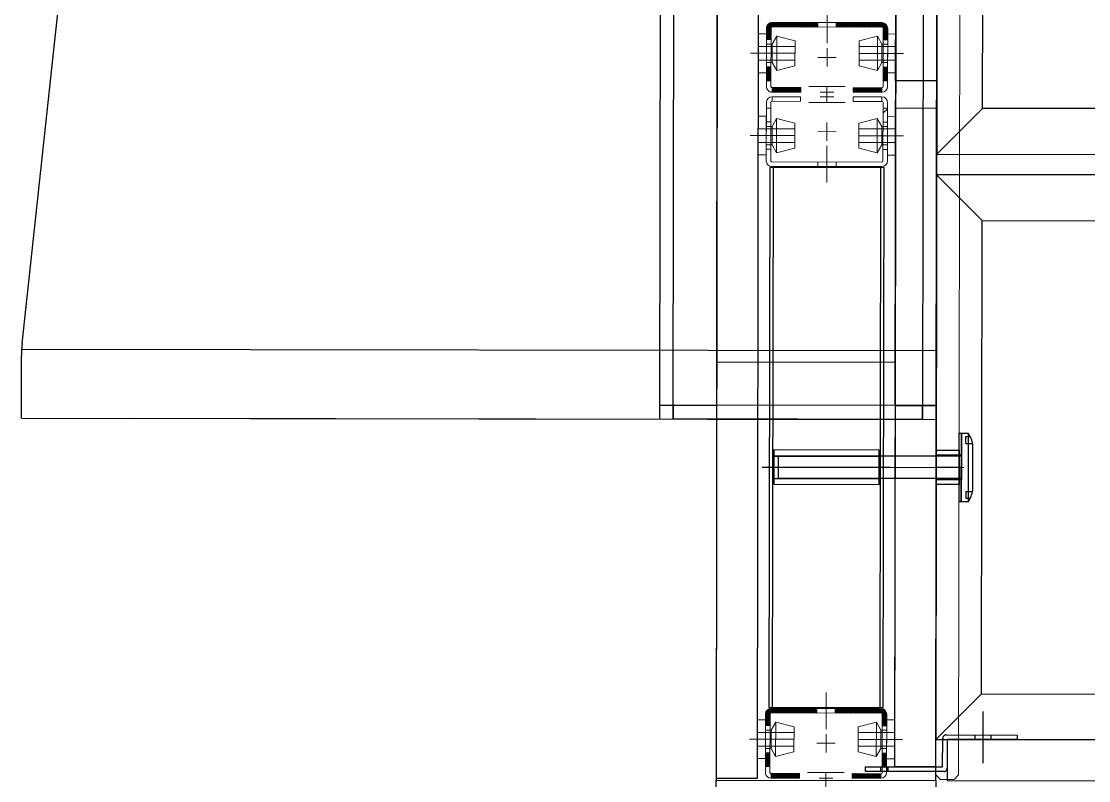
# Model space of a CAD drawing. Header units: inches. Extents: x 54 to 199, y 70 to 109.
# Drawn here: x 143.9191 to 144.3857, y 81.7415 to 82.0736 of the extents above; entities that cross this region are included whole.
import ezdxf
from ezdxf.enums import TextEntityAlignment as Align

# ---------------------------------------------------------------- set-up
doc = ezdxf.new("R2010")
doc.units = ezdxf.units.IN
doc.header["$MEASUREMENT"] = 0
for name, pattern in [('ACAD_ISO03W100', [30, 12, -18]), ('CENTERX2', [4, 2.5, -0.5, 0.5, -0.5]), ('DASHDOT', [1, 0.5, -0.25, 0, -0.25]), ('DASHED2', [0.375, 0.25, -0.125]), ('DGN Style 2', [0.635854, 0.381513, -0.254342]), ('DGN Style 4', [470.164695, 234.8475, -117.42375, 0.469695, -117.42375]), ('HIDDEN2', [0.1875, 0.125, -0.0625]), ('HIDDENX2', [0.75, 0.5, -0.25])]:
    doc.linetypes.add(name, pattern=pattern)
for name, color, linetype, lineweight in [('1', 7, 'Continuous', 0), ('GLASS-EEE', 140, 'Continuous', 5), ('ws', 7, 'Continuous', 0)]:
    doc.layers.add(name, color=color, linetype=linetype, lineweight=lineweight)
for name, color, linetype in [('A002_Pen02', 2, 'Continuous'), ('CENTER', 20, 'DASHDOT'), ('hatch', 2, 'Continuous'), ('hidden', 252, 'Continuous'), ('metal', 200, 'Continuous')]:
    doc.layers.add(name, color=color, linetype=linetype)
doc.layers.add('GOLDCLADDING', color=7, linetype='Continuous', true_color=0xffc20a)
doc.styles.add('ROMANS', font='romans.shx')

# ---------------------------------------------------------------- blocks, each defined once
blk = doc.blocks.new('GRWRFHRH')
at = {"color": 252, "ltscale": 3}
for p, q in [((4.247, 10.59029), (4.24475, 9.07229)), ((4.247, 10.58929), (4.24475, 9.07329)), ((4.26275, 9.07327), (4.265, 10.58927)), ((4.34075, 9.07215), (4.343, 10.59015)), ((4.22198, 10.57433), (4.21999, 9.23633)), ((4.22198, 10.57433), (4.21999, 9.23633)), ((4.22599, 9.23632), (4.22798, 10.57432)), ((4.24499, 9.23629), (4.24698, 10.57429)), ((4.32299, 9.23618), (4.32498, 10.57418)), ((4.33698, 10.57416), (4.33499, 9.23616)), ((4.34099, 9.23615), (4.34298, 10.57415)), ((4.34298, 10.57415), (4.34099, 9.23615)), ((4.3427, 10.39015), (4.34078, 9.09015)), ((4.3232, 9.37818), (4.3247, 10.38418)), ((4.3427, 10.38415), (4.3412, 9.37816)), ((4.3412, 9.37816), (4.3232, 9.37818)), ((4.32319, 9.36618), (4.32276, 9.07818)), ((4.34119, 9.36616), (4.32319, 9.36618)), ((4.34076, 9.07816), (4.34119, 9.36616)), ((4.24499, 9.23629), (4.24502, 9.25529)), ((4.24502, 9.25529), (4.32302, 9.25518)), ((4.32302, 9.25518), (4.32299, 9.23618)), ((4.21999, 9.23633), (4.22599, 9.23632)), ((4.21999, 9.23633), (4.24499, 9.23629)), ((4.22599, 9.23632), (4.22598, 9.23032)), ((4.22598, 9.23032), (4.22599, 9.23632)), ((4.33499, 9.23616), (4.22599, 9.23632)), ((4.22599, 9.23632), (4.24499, 9.23629)), ((4.32299, 9.23618), (4.33499, 9.23616)), ((4.34099, 9.23615), (4.32299, 9.23618)), ((4.33498, 9.23016), (4.33499, 9.23616)), ((4.33499, 9.23616), (4.33498, 9.23016)), ((4.33499, 9.23616), (4.34099, 9.23615)), ((4.22598, 9.23032), (4.33498, 9.23016)), ((4.33498, 9.23016), (4.22598, 9.23032)), ((4.35093, 9.19414), (4.35097, 9.22414)), ((4.35097, 9.22414), (4.35197, 9.22413)), ((4.35197, 9.22413), (4.35193, 9.19413)), ((4.34094, 9.20165), (4.34096, 9.21665)), ((4.34096, 9.21665), (4.35096, 9.21664)), ((4.35096, 9.21664), (4.35094, 9.20164)), ((4.27195, 9.20425), (4.27196, 9.21425)), ((4.35196, 9.21413), (4.27196, 9.21425)), ((4.34094, 9.20365), (4.34096, 9.21465)), ((4.34096, 9.21465), (4.35096, 9.21464)), ((4.35096, 9.21464), (4.35094, 9.20364)), ((4.35094, 9.20364), (4.35096, 9.21464)), ((4.35096, 9.21464), (4.35196, 9.21463)), ((4.35196, 9.21463), (4.35194, 9.20363)), ((4.35145, 9.20914), (4.34045, 9.20915)), ((4.35245, 9.20913), (4.35045, 9.20914)), ((4.35195, 9.20413), (4.27195, 9.20425)), ((4.35094, 9.20364), (4.34094, 9.20365)), ((4.35094, 9.20164), (4.34094, 9.20165)), ((4.35194, 9.20363), (4.35094, 9.20364)), ((4.35193, 9.19413), (4.35093, 9.19414)), ((4.34078, 9.09015), (5.27277, 9.08877)), ((4.34578, 9.09014), (4.34575, 9.07215)), ((5.80777, 9.08797), (4.34578, 9.09014)), ((4.32276, 9.07818), (4.34076, 9.07816)), ((4.2425, 7.5543), (4.24475, 9.07229)), ((4.24475, 9.07329), (4.26275, 9.07327)), ((4.24475, 9.07229), (4.34075, 9.07215)), ((4.24475, 9.07229), (4.34075, 9.07215)), ((4.34075, 9.07215), (4.3385, 7.55415)), ((4.34575, 9.07215), (5.80775, 9.06998))]:
    blk.add_line(p, q, dxfattribs=at)
at = {"color": 252}
for p, q in [((4.22198, 10.57433), (4.21999, 9.23633)), ((4.34099, 9.23615), (4.34298, 10.57415)), ((4.21999, 9.23633), (4.24499, 9.23629)), ((4.32299, 9.23618), (4.34099, 9.23615)), ((3.99098, 9.23067), (4.34098, 9.23015)), ((4.35193, 9.19413), (4.35197, 9.22413)), ((4.35197, 9.22413), (4.35497, 9.22413)), ((4.35497, 9.22413), (4.35493, 9.19413)), ((4.35694, 9.19913), (4.35696, 9.21913)), ((4.35195, 9.20413), (4.35196, 9.21413)), ((4.35493, 9.19413), (4.35193, 9.19413))]:
    blk.add_line(p, q, dxfattribs=at)
at = {"color": 252, "linetype": 'ACAD_ISO03W100'}
for p, q in [((4.34291, 10.52915), (4.34116, 9.34615)), ((4.36119, 9.36612), (4.36288, 10.50912)), ((4.36119, 9.36612), (4.34116, 9.34615)), ((4.34116, 9.34615), (4.36119, 9.36612)), ((4.58619, 9.36579), (4.36119, 9.36612)), ((4.34116, 9.34615), (4.60616, 9.34576)), ((4.34114, 9.33715), (4.34078, 9.09015)), ((4.36111, 9.31712), (4.34114, 9.33715)), ((5.27314, 9.33577), (4.34114, 9.33715)), ((4.34114, 9.33715), (4.36111, 9.31712)), ((4.36081, 9.11012), (4.36111, 9.31712)), ((4.36111, 9.31712), (5.25311, 9.3158)), ((4.34078, 9.09015), (4.36081, 9.11012)), ((4.34078, 9.09015), (4.36081, 9.11012)), ((4.36081, 9.11012), (5.2528, 9.1088)), ((5.27277, 9.08877), (4.34078, 9.09015))]:
    blk.add_line(p, q, dxfattribs=at)
at = {"color": 252, "lineweight": 25}
for p, q in [((4.34098, 9.23015), (4.34254, 10.28015)), ((3.94131, 9.26338), (4.04319, 10.20759)), ((3.94098, 9.23074), (3.94102, 9.25809)), ((3.94098, 9.23074), (4.34098, 9.23015))]:
    blk.add_line(p, q, dxfattribs=at)
at = {"color": 252, "linetype": 'HIDDENX2'}
for p, q in [((4.3539, 9.22263), (4.35584, 9.22263)), ((4.3539, 9.21963), (4.3539, 9.22263)), ((4.3539, 9.21963), (4.35687, 9.21963)), ((4.35387, 9.19863), (4.35386, 9.19563)), ((4.35387, 9.19863), (4.35684, 9.19863)), ((4.35386, 9.19563), (4.3558, 9.19563))]:
    blk.add_line(p, q, dxfattribs=at)
at = {"color": 252, "linetype": 'HIDDEN2'}
for p, q in [((4.26996, 9.21426), (4.31596, 9.21419)), ((4.26996, 9.21411), (4.31596, 9.21404)), ((4.26995, 9.20441), (4.31595, 9.20434)), ((4.26995, 9.20426), (4.31595, 9.20419))]:
    blk.add_line(p, q, dxfattribs=at)
at = {"color": 252, "linetype": 'HIDDENX2', "ltscale": 3}
for p, q in [((4.35196, 9.21398), (4.27196, 9.2141)), ((4.35195, 9.20429), (4.27195, 9.20441))]:
    blk.add_line(p, q, dxfattribs=at)
at = {"color": 252, "linetype": 'CENTERX2', "ltscale": 3}
blk.add_line((4.2649, 9.20927), (4.321, 9.20919), dxfattribs=at)
at = {"color": 252, "linetype": 'CENTERX2'}
blk.add_line((4.27078, 9.20926), (4.35299, 9.20913), dxfattribs=at)
at = {"color": 252, "linetype": 'HIDDEN2'}
blk.add_lwpolyline([(4.31594, 9.20169), (4.31596, 9.21669), (4.26996, 9.21676), (4.26994, 9.20176)], close=True, dxfattribs=at)
at = {"color": 252}
for centre, radius, start, end in [((3.99102, 9.25802), 0.05, 173.8421, 179.915), ((4.34414, 9.21692), 0.01301, 9.7515, 33.6343), ((4.34412, 9.20137), 0.01301, 326.1957, 350.0785)]:
    blk.add_arc(centre, radius, start, end, dxfattribs=at)
at = {"layer": '1', "color": 252, "linetype": 'DASHDOT', "lineweight": -3, "ltscale": 10}
blk.add_line((4.36129, 9.10244), (4.36126, 9.07981), dxfattribs=at)
at = {"layer": '1', "color": 252, "linetype": 'DASHED2', "lineweight": -3, "ltscale": 20}
for p, q in [((4.34376, 9.07815), (4.34378, 9.09065)), ((4.34528, 9.09215), (4.37628, 9.0921)), ((4.34578, 9.09015), (4.34576, 9.07765)), ((4.37628, 9.0901), (4.34578, 9.09015)), ((4.35778, 9.09213), (4.35778, 9.09013)), ((4.36478, 9.09212), (4.36478, 9.09012)), ((4.37628, 9.0921), (4.37628, 9.0901)), ((4.31006, 9.0762), (4.31006, 9.0782)), ((4.31006, 9.0782), (4.34376, 9.07815)), ((4.34426, 9.07615), (4.31006, 9.0762)), ((4.31656, 9.07819), (4.31656, 9.07619)), ((4.31926, 9.07819), (4.31926, 9.07619)), ((4.31926, 9.07819), (4.31926, 9.07619)), ((4.31976, 9.07819), (4.31976, 9.07619))]:
    blk.add_line(p, q, dxfattribs=at)
for centre, start, end in [((4.34528, 9.09065), 89.915, 179.915), ((4.34426, 9.07765), 269.915, 359.915)]:
    blk.add_arc(centre, 0.0015, start, end, dxfattribs=at)
at = {"layer": 'A002_Pen02', "color": 252, "linetype": 'ACAD_ISO03W100'}
for p, q in [((4.34103, 9.26015), (3.94103, 9.26074)), ((4.22003, 9.26033), (4.21998, 9.23033)), ((4.22003, 9.26033), (4.21998, 9.23033))]:
    blk.add_line(p, q, dxfattribs=at)
at = {"layer": 'CENTER', "color": 252, "linetype": 'DASHDOT', "lineweight": 0, "ltscale": 5}
for p, q in [((4.29325, 9.41073), (4.29323, 9.39473)), ((4.25972, 9.39028), (4.27572, 9.39025)), ((4.29722, 9.38847), (4.28922, 9.38848)), ((4.29322, 9.39248), (4.29321, 9.38448)), ((4.32672, 9.39018), (4.31072, 9.3902)), ((4.3012, 9.37572), (4.2852, 9.37574)), ((4.2932, 9.37573), (4.29319, 9.37223)), ((4.29619, 9.37122), (4.29019, 9.37123)), ((4.2962, 9.37322), (4.2902, 9.37323)), ((4.29319, 9.36873), (4.29319, 9.37223)), ((4.30119, 9.36872), (4.28519, 9.36874)), ((4.29717, 9.35597), (4.28917, 9.35598)), ((4.29316, 9.35198), (4.29318, 9.35998)), ((4.25967, 9.35428), (4.27567, 9.35425)), ((4.32667, 9.35418), (4.31067, 9.3542)), ((4.29314, 9.33373), (4.29316, 9.34973)), ((4.29281, 9.11073), (4.29278, 9.09473)), ((4.29281, 9.11073), (4.29278, 9.09473)), ((4.25928, 9.09028), (4.27528, 9.09025)), ((4.25928, 9.09028), (4.27528, 9.09025)), ((4.29278, 9.09248), (4.29277, 9.08448)), ((4.29278, 9.09248), (4.29277, 9.08448)), ((4.32628, 9.09018), (4.31028, 9.0902)), ((4.32628, 9.09018), (4.31028, 9.0902)), ((4.29677, 9.08847), (4.28877, 9.08848)), ((4.29677, 9.08847), (4.28877, 9.08848)), ((4.30075, 9.07572), (4.28475, 9.07574)), ((4.30075, 9.07572), (4.28475, 9.07574)), ((4.29275, 9.07573), (4.29275, 9.07223)), ((4.29275, 9.07573), (4.29275, 9.07223)), ((4.29575, 9.07322), (4.28975, 9.07323)), ((4.29575, 9.07322), (4.28975, 9.07323)), ((4.29274, 9.06872), (4.29275, 9.07222)), ((4.29274, 9.06872), (4.29275, 9.07222))]:
    blk.add_line(p, q, dxfattribs=at)
at = {"layer": 'GLASS-EEE', "color": 252}
for p, q in [((4.34075, 9.07506), (4.343, 10.58624)), ((4.353, 10.58622), (4.35075, 9.07505)), ((4.34246, 9.07294), (4.34105, 9.07436)), ((4.34834, 9.07264), (4.34316, 9.07264)), ((4.35046, 9.07434), (4.34904, 9.07293))]:
    blk.add_line(p, q, dxfattribs=at)
for centre, start, end in [((4.34175, 9.07506), 179.915, 224.915), ((4.34317, 9.07364), 224.915, 269.915), ((4.34834, 9.07364), 269.915, 314.915), ((4.34975, 9.07505), 314.915, 359.915)]:
    blk.add_arc(centre, 0.001, start, end, dxfattribs=at)
at = {"layer": 'hatch', "color": 252, "linetype": 'Continuous', "lineweight": 0}
for p, q in [((4.26674, 9.40136), (4.26914, 9.40376)), ((4.26674, 9.40083), (4.26968, 9.40376)), ((4.26674, 9.4003), (4.27021, 9.40376)), ((4.26674, 9.39977), (4.27074, 9.40376)), ((4.26685, 9.402), (4.26851, 9.40365)), ((4.26927, 9.40176), (4.27127, 9.40376)), ((4.2698, 9.40176), (4.2718, 9.40376)), ((4.27033, 9.40176), (4.27233, 9.40376)), ((4.27086, 9.40176), (4.27286, 9.40376)), ((4.27139, 9.40176), (4.27339, 9.40376)), ((4.27192, 9.40176), (4.27392, 9.40376)), ((4.27245, 9.40176), (4.27445, 9.40376)), ((4.27298, 9.40176), (4.27498, 9.40375)), ((4.27351, 9.40176), (4.27551, 9.40375)), ((4.27404, 9.40176), (4.27604, 9.40375)), ((4.27457, 9.40175), (4.27657, 9.40375)), ((4.2751, 9.40175), (4.2771, 9.40375)), ((4.27563, 9.40175), (4.27763, 9.40375)), ((4.27616, 9.40175), (4.27816, 9.40375)), ((4.27669, 9.40175), (4.27869, 9.40375)), ((4.27722, 9.40175), (4.27922, 9.40375)), ((4.27775, 9.40175), (4.27975, 9.40375)), ((4.27828, 9.40175), (4.28028, 9.40375)), ((4.27881, 9.40175), (4.28081, 9.40375)), ((4.27934, 9.40175), (4.28134, 9.40374)), ((4.27987, 9.40175), (4.28187, 9.40374)), ((4.2804, 9.40175), (4.28241, 9.40374)), ((4.28093, 9.40175), (4.28294, 9.40374)), ((4.28146, 9.40174), (4.28347, 9.40374)), ((4.28199, 9.40174), (4.284, 9.40374)), ((4.28252, 9.40174), (4.28453, 9.40374)), ((4.28305, 9.40174), (4.28506, 9.40374)), ((4.28358, 9.40174), (4.28559, 9.40374)), ((4.28411, 9.40174), (4.28612, 9.40374)), ((4.28464, 9.40174), (4.28665, 9.40374)), ((4.28518, 9.40174), (4.28718, 9.40374)), ((4.28571, 9.40174), (4.28771, 9.40374)), ((4.28624, 9.40174), (4.28824, 9.40373)), ((4.28677, 9.40174), (4.28877, 9.40373)), ((4.2873, 9.40174), (4.28924, 9.40367)), ((4.28783, 9.40174), (4.28924, 9.40314)), ((4.28836, 9.40173), (4.28924, 9.40261)), ((4.29724, 9.40371), (4.29725, 9.40372)), ((4.29724, 9.40318), (4.29778, 9.40372)), ((4.29724, 9.40265), (4.29831, 9.40372)), ((4.29724, 9.40212), (4.29885, 9.40372)), ((4.29737, 9.40172), (4.29938, 9.40372)), ((4.2979, 9.40172), (4.29991, 9.40372)), ((4.29843, 9.40172), (4.30044, 9.40372)), ((4.29896, 9.40172), (4.30097, 9.40372)), ((4.29949, 9.40172), (4.3015, 9.40371)), ((4.30002, 9.40172), (4.30203, 9.40371)), ((4.30055, 9.40172), (4.30256, 9.40371)), ((4.30108, 9.40172), (4.30309, 9.40371)), ((4.30162, 9.40171), (4.30362, 9.40371)), ((4.30215, 9.40171), (4.30415, 9.40371)), ((4.30268, 9.40171), (4.30468, 9.40371)), ((4.30321, 9.40171), (4.30521, 9.40371)), ((4.30374, 9.40171), (4.30574, 9.40371)), ((4.30427, 9.40171), (4.30627, 9.40371)), ((4.3048, 9.40171), (4.3068, 9.40371)), ((4.30533, 9.40171), (4.30733, 9.40371)), ((4.30586, 9.40171), (4.30786, 9.40371)), ((4.30639, 9.40171), (4.30839, 9.4037)), ((4.30692, 9.40171), (4.30892, 9.4037)), ((4.30745, 9.40171), (4.30945, 9.4037)), ((4.30798, 9.40171), (4.30998, 9.4037)), ((4.30851, 9.4017), (4.31051, 9.4037)), ((4.30904, 9.4017), (4.31104, 9.4037)), ((4.30957, 9.4017), (4.31157, 9.4037)), ((4.3101, 9.4017), (4.3121, 9.4037)), ((4.31063, 9.4017), (4.31263, 9.4037)), ((4.31116, 9.4017), (4.31316, 9.4037)), ((4.31169, 9.4017), (4.31369, 9.4037)), ((4.31222, 9.4017), (4.31422, 9.4037)), ((4.31275, 9.4017), (4.31476, 9.4037)), ((4.31328, 9.4017), (4.31529, 9.40369)), ((4.31381, 9.4017), (4.31582, 9.40369)), ((4.31434, 9.4017), (4.31635, 9.40369)), ((4.31487, 9.4017), (4.31688, 9.40369)), ((4.3154, 9.40169), (4.3174, 9.40369)), ((4.31593, 9.40169), (4.31786, 9.40361)), ((4.31646, 9.40169), (4.31825, 9.40348)), ((4.31699, 9.40169), (4.3186, 9.40329)), ((4.31747, 9.40163), (4.3189, 9.40306)), ((4.31771, 9.40135), (4.31916, 9.40279)), ((4.31774, 9.40084), (4.31938, 9.40248)), ((4.26323, 9.39877), (4.26321, 9.38177)), ((4.26673, 9.39877), (4.26323, 9.39877)), ((4.26673, 9.39877), (4.26671, 9.38177)), ((4.26673, 9.39924), (4.26874, 9.40124)), ((4.26673, 9.39871), (4.26874, 9.40071)), ((4.26673, 9.39818), (4.26874, 9.40018)), ((4.26673, 9.39765), (4.26873, 9.39965)), ((4.26673, 9.39712), (4.26873, 9.39912)), ((4.26673, 9.39659), (4.26873, 9.39858)), ((4.26694, 9.39627), (4.26873, 9.39805)), ((4.27123, 9.39776), (4.26923, 9.39426)), ((4.27123, 9.39776), (4.27121, 9.38276)), ((4.27923, 9.39575), (4.27123, 9.39776)), ((4.28889, 9.40173), (4.28924, 9.40208)), ((4.30723, 9.39571), (4.31523, 9.39769)), ((4.31523, 9.39769), (4.31521, 9.38269)), ((4.31523, 9.39769), (4.31723, 9.39419)), ((4.31773, 9.39925), (4.31974, 9.40125)), ((4.31773, 9.39872), (4.31974, 9.40072)), ((4.31773, 9.39819), (4.31974, 9.40019)), ((4.31773, 9.39766), (4.31974, 9.39966)), ((4.31773, 9.39713), (4.31973, 9.39913)), ((4.31773, 9.3966), (4.31973, 9.3986)), ((4.31774, 9.40031), (4.31956, 9.40213)), ((4.31774, 9.39978), (4.31968, 9.40172)), ((4.31785, 9.39619), (4.31973, 9.39807)), ((4.31973, 9.39869), (4.31971, 9.38169)), ((4.31973, 9.39869), (4.32323, 9.39868)), ((4.32323, 9.39868), (4.32321, 9.38168)), ((4.26923, 9.39426), (4.26673, 9.39427)), ((4.26747, 9.39627), (4.26873, 9.39752)), ((4.268, 9.39626), (4.26873, 9.39699)), ((4.26853, 9.39626), (4.26873, 9.39646)), ((4.26923, 9.39426), (4.26922, 9.38626)), ((4.27923, 9.39575), (4.27921, 9.38475)), ((4.30723, 9.39571), (4.30721, 9.38471)), ((4.31723, 9.39419), (4.31722, 9.38619)), ((4.31723, 9.39419), (4.31973, 9.39419)), ((4.31838, 9.39619), (4.31973, 9.39754)), ((4.31891, 9.39619), (4.31973, 9.39701)), ((4.31944, 9.39619), (4.31973, 9.39648)), ((4.26671, 9.38386), (4.26712, 9.38427)), ((4.26671, 9.38333), (4.26765, 9.38427)), ((4.26671, 9.3828), (4.26818, 9.38426)), ((4.26671, 9.38227), (4.26871, 9.38426)), ((4.26671, 9.38174), (4.26871, 9.38374)), ((4.26922, 9.38626), (4.26672, 9.38627)), ((4.27121, 9.38276), (4.26922, 9.38626)), ((4.27921, 9.38475), (4.27121, 9.38276)), ((4.30721, 9.38471), (4.31521, 9.38269)), ((4.31521, 9.38269), (4.31722, 9.38619)), ((4.31722, 9.38619), (4.31972, 9.38619)), ((4.31771, 9.38387), (4.31803, 9.38419)), ((4.31771, 9.38334), (4.31856, 9.38419)), ((4.31771, 9.38281), (4.31909, 9.38419)), ((4.31771, 9.38228), (4.31962, 9.38419)), ((4.31771, 9.38175), (4.31971, 9.38375)), ((4.26671, 9.38177), (4.26321, 9.38177)), ((4.2667, 9.37909), (4.26871, 9.38108)), ((4.2667, 9.37856), (4.26871, 9.38055)), ((4.26671, 9.38121), (4.26871, 9.38321)), ((4.26671, 9.38068), (4.26871, 9.38268)), ((4.26671, 9.38015), (4.26871, 9.38214)), ((4.26671, 9.37962), (4.26871, 9.38161)), ((4.26694, 9.37827), (4.26871, 9.38002)), ((4.26747, 9.37827), (4.26871, 9.37949)), ((4.268, 9.37826), (4.2687, 9.37896)), ((4.3177, 9.3791), (4.31971, 9.3811)), ((4.3177, 9.37857), (4.31971, 9.38057)), ((4.31771, 9.38122), (4.31971, 9.38322)), ((4.31771, 9.38069), (4.31971, 9.38269)), ((4.31771, 9.38016), (4.31971, 9.38216)), ((4.31771, 9.37963), (4.31971, 9.38163)), ((4.31786, 9.37819), (4.31971, 9.38004)), ((4.31839, 9.37819), (4.31971, 9.37951)), ((4.31892, 9.37819), (4.3197, 9.37898)), ((4.31971, 9.38169), (4.32321, 9.38168)), ((4.26853, 9.37826), (4.2687, 9.37843)), ((4.2692, 9.37522), (4.26924, 9.37526)), ((4.2692, 9.37469), (4.26977, 9.37526)), ((4.2692, 9.37416), (4.2703, 9.37526)), ((4.2692, 9.37363), (4.27083, 9.37526)), ((4.26936, 9.37326), (4.27136, 9.37526)), ((4.26989, 9.37326), (4.27189, 9.37526)), ((4.27042, 9.37326), (4.27242, 9.37526)), ((4.27095, 9.37326), (4.27295, 9.37526)), ((4.27148, 9.37326), (4.27348, 9.37526)), ((4.27201, 9.37326), (4.27402, 9.37526)), ((4.27254, 9.37326), (4.27455, 9.37525)), ((4.27307, 9.37326), (4.27508, 9.37525)), ((4.2736, 9.37326), (4.27561, 9.37525)), ((4.27413, 9.37326), (4.27614, 9.37525)), ((4.27466, 9.37325), (4.27667, 9.37525)), ((4.27519, 9.37325), (4.2772, 9.37525)), ((4.27572, 9.37325), (4.27773, 9.37525)), ((4.27625, 9.37325), (4.27826, 9.37525)), ((4.27679, 9.37325), (4.27879, 9.37525)), ((4.27732, 9.37325), (4.27932, 9.37525)), ((4.27785, 9.37325), (4.27985, 9.37525)), ((4.27838, 9.37325), (4.28038, 9.37525)), ((4.27891, 9.37325), (4.28091, 9.37525)), ((4.27944, 9.37325), (4.28144, 9.37524)), ((4.27997, 9.37325), (4.2817, 9.37497)), ((4.2805, 9.37325), (4.2817, 9.37444)), ((4.3047, 9.37513), (4.30477, 9.37521)), ((4.3047, 9.3746), (4.3053, 9.37521)), ((4.3047, 9.37407), (4.30584, 9.37521)), ((4.3047, 9.37354), (4.30637, 9.37521)), ((4.30489, 9.37321), (4.3069, 9.37521)), ((4.30542, 9.37321), (4.30743, 9.37521)), ((4.30595, 9.37321), (4.30796, 9.37521)), ((4.30648, 9.37321), (4.30849, 9.3752)), ((4.30701, 9.37321), (4.30902, 9.3752)), ((4.30754, 9.37321), (4.30955, 9.3752)), ((4.30807, 9.37321), (4.31008, 9.3752)), ((4.30861, 9.3732), (4.31061, 9.3752)), ((4.30914, 9.3732), (4.31114, 9.3752)), ((4.30967, 9.3732), (4.31167, 9.3752)), ((4.3102, 9.3732), (4.3122, 9.3752)), ((4.31073, 9.3732), (4.31273, 9.3752)), ((4.31126, 9.3732), (4.31326, 9.3752)), ((4.31179, 9.3732), (4.31379, 9.3752)), ((4.31232, 9.3732), (4.31432, 9.3752)), ((4.31285, 9.3732), (4.31485, 9.3752)), ((4.31338, 9.3732), (4.31538, 9.37519)), ((4.31391, 9.3732), (4.31591, 9.37519)), ((4.31444, 9.3732), (4.31644, 9.37519)), ((4.31497, 9.37319), (4.31697, 9.37519)), ((4.3155, 9.37319), (4.3172, 9.37489)), ((4.31603, 9.37319), (4.3172, 9.37436)), ((4.31945, 9.37819), (4.3197, 9.37845)), ((4.28103, 9.37325), (4.2817, 9.37391)), ((4.28156, 9.37324), (4.2817, 9.37338)), ((4.31656, 9.37319), (4.3172, 9.37383)), ((4.31709, 9.37319), (4.3172, 9.3733)), ((4.31768, 9.36402), (4.31969, 9.36602)), ((4.26316, 9.34577), (4.26318, 9.36277)), ((4.26668, 9.36277), (4.26318, 9.36277)), ((4.26666, 9.34577), (4.26668, 9.36277)), ((4.27118, 9.36176), (4.26917, 9.35826)), ((4.27116, 9.34676), (4.27118, 9.36176)), ((4.27918, 9.35975), (4.27118, 9.36176)), ((4.30718, 9.35971), (4.31518, 9.36169)), ((4.31516, 9.34669), (4.31518, 9.36169)), ((4.31518, 9.36169), (4.31717, 9.35819)), ((4.31965, 9.34569), (4.31968, 9.36269)), ((4.31968, 9.36269), (4.32318, 9.36268)), ((4.32315, 9.34568), (4.32318, 9.36268)), ((4.26917, 9.35826), (4.26667, 9.35827)), ((4.26916, 9.35026), (4.26917, 9.35826)), ((4.27916, 9.34875), (4.27918, 9.35975)), ((4.30716, 9.34871), (4.30718, 9.35971)), ((4.31716, 9.35019), (4.31717, 9.35819)), ((4.31717, 9.35819), (4.31967, 9.35819)), ((4.26916, 9.35026), (4.26666, 9.35027)), ((4.27116, 9.34676), (4.26916, 9.35026)), ((4.27916, 9.34875), (4.27116, 9.34676)), ((4.30716, 9.34871), (4.31516, 9.34669)), ((4.31516, 9.34669), (4.31716, 9.35019)), ((4.31716, 9.35019), (4.31966, 9.35019)), ((4.26666, 9.34577), (4.26316, 9.34577)), ((4.31965, 9.34569), (4.32315, 9.34568)), ((4.26629, 9.10136), (4.2687, 9.10376)), ((4.26629, 9.10083), (4.26923, 9.10376)), ((4.26629, 9.1003), (4.26976, 9.10376)), ((4.26629, 9.09977), (4.27029, 9.10376)), ((4.26629, 9.10136), (4.2687, 9.10376)), ((4.26629, 9.10083), (4.26923, 9.10376)), ((4.26629, 9.1003), (4.26976, 9.10376)), ((4.26629, 9.09977), (4.27029, 9.10376)), ((4.26882, 9.10176), (4.27082, 9.10376)), ((4.26882, 9.10176), (4.27082, 9.10376)), ((4.26935, 9.10176), (4.27135, 9.10376)), ((4.26935, 9.10176), (4.27135, 9.10376)), ((4.26988, 9.10176), (4.27188, 9.10376)), ((4.26988, 9.10176), (4.27188, 9.10376)), ((4.27041, 9.10176), (4.27241, 9.10376)), ((4.27041, 9.10176), (4.27241, 9.10376)), ((4.27094, 9.10176), (4.27294, 9.10376)), ((4.27094, 9.10176), (4.27294, 9.10376)), ((4.27147, 9.10176), (4.27347, 9.10376)), ((4.27147, 9.10176), (4.27347, 9.10376)), ((4.272, 9.10176), (4.274, 9.10376)), ((4.272, 9.10176), (4.274, 9.10376)), ((4.27253, 9.10176), (4.27454, 9.10375)), ((4.27253, 9.10176), (4.27454, 9.10375)), ((4.27306, 9.10176), (4.27507, 9.10375)), ((4.27306, 9.10176), (4.27507, 9.10375)), ((4.27359, 9.10176), (4.2756, 9.10375)), ((4.27359, 9.10176), (4.2756, 9.10375)), ((4.27412, 9.10176), (4.27613, 9.10375)), ((4.27412, 9.10176), (4.27613, 9.10375)), ((4.27465, 9.10175), (4.27666, 9.10375)), ((4.27465, 9.10175), (4.27666, 9.10375)), ((4.27518, 9.10175), (4.27719, 9.10375)), ((4.27518, 9.10175), (4.27719, 9.10375)), ((4.27571, 9.10175), (4.27772, 9.10375)), ((4.27571, 9.10175), (4.27772, 9.10375)), ((4.27624, 9.10175), (4.27825, 9.10375)), ((4.27624, 9.10175), (4.27825, 9.10375)), ((4.27677, 9.10175), (4.27878, 9.10375)), ((4.27677, 9.10175), (4.27878, 9.10375)), ((4.27731, 9.10175), (4.27931, 9.10375)), ((4.27731, 9.10175), (4.27931, 9.10375)), ((4.27784, 9.10175), (4.27984, 9.10375)), ((4.27784, 9.10175), (4.27984, 9.10375)), ((4.27837, 9.10175), (4.28037, 9.10375)), ((4.27837, 9.10175), (4.28037, 9.10375)), ((4.2789, 9.10175), (4.2809, 9.10375)), ((4.2789, 9.10175), (4.2809, 9.10375)), ((4.27943, 9.10175), (4.28143, 9.10374)), ((4.27943, 9.10175), (4.28143, 9.10374)), ((4.27996, 9.10175), (4.28196, 9.10374)), ((4.27996, 9.10175), (4.28196, 9.10374)), ((4.28049, 9.10175), (4.28249, 9.10374)), ((4.28049, 9.10175), (4.28249, 9.10374)), ((4.28102, 9.10175), (4.28302, 9.10374)), ((4.28102, 9.10175), (4.28302, 9.10374)), ((4.28155, 9.10174), (4.28355, 9.10374)), ((4.28155, 9.10174), (4.28355, 9.10374)), ((4.28208, 9.10174), (4.28408, 9.10374)), ((4.28208, 9.10174), (4.28408, 9.10374)), ((4.28261, 9.10174), (4.28461, 9.10374)), ((4.28261, 9.10174), (4.28461, 9.10374)), ((4.28314, 9.10174), (4.28514, 9.10374)), ((4.28314, 9.10174), (4.28514, 9.10374)), ((4.28367, 9.10174), (4.28567, 9.10374)), ((4.28367, 9.10174), (4.28567, 9.10374)), ((4.2842, 9.10174), (4.2862, 9.10374)), ((4.2842, 9.10174), (4.2862, 9.10374)), ((4.28473, 9.10174), (4.28673, 9.10374)), ((4.28473, 9.10174), (4.28673, 9.10374)), ((4.28526, 9.10174), (4.28726, 9.10374)), ((4.28526, 9.10174), (4.28726, 9.10374)), ((4.28579, 9.10174), (4.28779, 9.10373)), ((4.28579, 9.10174), (4.28779, 9.10373)), ((4.28632, 9.10174), (4.28832, 9.10373)), ((4.28632, 9.10174), (4.28832, 9.10373)), ((4.28685, 9.10174), (4.2888, 9.10368)), ((4.28685, 9.10174), (4.2888, 9.10368)), ((4.29679, 9.10265), (4.29787, 9.10372)), ((4.29679, 9.10212), (4.2984, 9.10372)), ((4.29679, 9.10265), (4.29787, 9.10372)), ((4.29679, 9.10212), (4.2984, 9.10372)), ((4.2968, 9.10371), (4.29681, 9.10372)), ((4.2968, 9.10318), (4.29734, 9.10372)), ((4.2968, 9.10371), (4.29681, 9.10372)), ((4.2968, 9.10318), (4.29734, 9.10372)), ((4.29693, 9.10172), (4.29893, 9.10372)), ((4.29693, 9.10172), (4.29893, 9.10372)), ((4.29746, 9.10172), (4.29946, 9.10372)), ((4.29746, 9.10172), (4.29946, 9.10372)), ((4.29799, 9.10172), (4.29999, 9.10372)), ((4.29799, 9.10172), (4.29999, 9.10372)), ((4.29852, 9.10172), (4.30052, 9.10372)), ((4.29852, 9.10172), (4.30052, 9.10372)), ((4.29905, 9.10172), (4.30105, 9.10372)), ((4.29905, 9.10172), (4.30105, 9.10372)), ((4.29958, 9.10172), (4.30158, 9.10371)), ((4.29958, 9.10172), (4.30158, 9.10371)), ((4.30011, 9.10172), (4.30211, 9.10371)), ((4.30011, 9.10172), (4.30211, 9.10371)), ((4.30064, 9.10172), (4.30264, 9.10371)), ((4.30064, 9.10172), (4.30264, 9.10371)), ((4.30117, 9.10172), (4.30317, 9.10371)), ((4.30117, 9.10172), (4.30317, 9.10371)), ((4.3017, 9.10171), (4.3037, 9.10371)), ((4.3017, 9.10171), (4.3037, 9.10371)), ((4.30223, 9.10171), (4.30423, 9.10371)), ((4.30223, 9.10171), (4.30423, 9.10371)), ((4.30276, 9.10171), (4.30476, 9.10371)), ((4.30276, 9.10171), (4.30476, 9.10371)), ((4.30329, 9.10171), (4.30529, 9.10371)), ((4.30329, 9.10171), (4.30529, 9.10371)), ((4.30382, 9.10171), (4.30582, 9.10371)), ((4.30382, 9.10171), (4.30582, 9.10371)), ((4.30435, 9.10171), (4.30636, 9.10371)), ((4.30435, 9.10171), (4.30636, 9.10371)), ((4.30488, 9.10171), (4.30689, 9.10371)), ((4.30488, 9.10171), (4.30689, 9.10371)), ((4.30541, 9.10171), (4.30742, 9.10371)), ((4.30541, 9.10171), (4.30742, 9.10371)), ((4.30594, 9.10171), (4.30795, 9.10371)), ((4.30594, 9.10171), (4.30795, 9.10371)), ((4.30647, 9.10171), (4.30848, 9.1037)), ((4.30647, 9.10171), (4.30848, 9.1037)), ((4.307, 9.10171), (4.30901, 9.1037)), ((4.307, 9.10171), (4.30901, 9.1037)), ((4.30753, 9.10171), (4.30954, 9.1037)), ((4.30753, 9.10171), (4.30954, 9.1037)), ((4.30806, 9.1017), (4.31007, 9.1037)), ((4.30806, 9.1017), (4.31007, 9.1037)), ((4.30859, 9.1017), (4.3106, 9.1037)), ((4.30859, 9.1017), (4.3106, 9.1037)), ((4.30913, 9.1017), (4.31113, 9.1037)), ((4.30913, 9.1017), (4.31113, 9.1037)), ((4.30966, 9.1017), (4.31166, 9.1037)), ((4.30966, 9.1017), (4.31166, 9.1037)), ((4.31019, 9.1017), (4.31219, 9.1037)), ((4.31019, 9.1017), (4.31219, 9.1037)), ((4.31072, 9.1017), (4.31272, 9.1037)), ((4.31072, 9.1017), (4.31272, 9.1037)), ((4.31125, 9.1017), (4.31325, 9.1037)), ((4.31125, 9.1017), (4.31325, 9.1037)), ((4.31178, 9.1017), (4.31378, 9.1037)), ((4.31178, 9.1017), (4.31378, 9.1037)), ((4.31231, 9.1017), (4.31431, 9.1037)), ((4.31231, 9.1017), (4.31431, 9.1037)), ((4.31284, 9.1017), (4.31484, 9.10369)), ((4.31284, 9.1017), (4.31484, 9.10369)), ((4.31337, 9.1017), (4.31537, 9.10369)), ((4.31337, 9.1017), (4.31537, 9.10369)), ((4.3139, 9.1017), (4.3159, 9.10369)), ((4.3139, 9.1017), (4.3159, 9.10369)), ((4.31443, 9.1017), (4.31643, 9.10369)), ((4.31443, 9.1017), (4.31643, 9.10369)), ((4.31496, 9.10169), (4.31696, 9.10369)), ((4.31496, 9.10169), (4.31696, 9.10369)), ((4.26629, 9.09924), (4.26829, 9.10124)), ((4.26629, 9.09924), (4.26829, 9.10124)), ((4.26629, 9.09871), (4.26829, 9.10071)), ((4.26629, 9.09871), (4.26829, 9.10071)), ((4.26629, 9.09818), (4.26829, 9.10018)), ((4.26629, 9.09818), (4.26829, 9.10018)), ((4.26629, 9.09765), (4.26829, 9.09965)), ((4.26629, 9.09765), (4.26829, 9.09965)), ((4.26629, 9.09712), (4.26829, 9.09912)), ((4.26629, 9.09712), (4.26829, 9.09912)), ((4.2664, 9.102), (4.26806, 9.10365)), ((4.2664, 9.102), (4.26806, 9.10365)), ((4.28738, 9.10174), (4.2888, 9.10314)), ((4.28738, 9.10174), (4.2888, 9.10314)), ((4.28791, 9.10173), (4.28879, 9.10261)), ((4.28791, 9.10173), (4.28879, 9.10261)), ((4.28844, 9.10173), (4.28879, 9.10208)), ((4.28844, 9.10173), (4.28879, 9.10208)), ((4.31549, 9.10169), (4.31741, 9.10361)), ((4.31549, 9.10169), (4.31741, 9.10361)), ((4.31602, 9.10169), (4.31781, 9.10348)), ((4.31602, 9.10169), (4.31781, 9.10348)), ((4.31655, 9.10169), (4.31815, 9.10329)), ((4.31655, 9.10169), (4.31815, 9.10329)), ((4.31702, 9.10164), (4.31845, 9.10306)), ((4.31702, 9.10164), (4.31845, 9.10306)), ((4.31727, 9.10135), (4.31871, 9.10279)), ((4.31727, 9.10135), (4.31871, 9.10279)), ((4.31729, 9.10084), (4.31893, 9.10248)), ((4.31729, 9.10084), (4.31893, 9.10248)), ((4.31729, 9.10031), (4.31911, 9.10213)), ((4.31729, 9.10031), (4.31911, 9.10213)), ((4.31729, 9.09978), (4.31924, 9.10172)), ((4.31729, 9.09978), (4.31924, 9.10172)), ((4.31729, 9.09925), (4.31929, 9.10125)), ((4.31729, 9.09925), (4.31929, 9.10125)), ((4.31729, 9.09872), (4.31929, 9.10072)), ((4.31729, 9.09872), (4.31929, 9.10072)), ((4.31729, 9.09819), (4.31929, 9.10019)), ((4.31729, 9.09819), (4.31929, 9.10019)), ((4.31729, 9.09766), (4.31929, 9.09966)), ((4.31729, 9.09766), (4.31929, 9.09966)), ((4.31729, 9.09713), (4.31929, 9.09913)), ((4.31729, 9.09713), (4.31929, 9.09913)), ((4.26279, 9.09877), (4.26276, 9.08177)), ((4.26279, 9.09877), (4.26276, 9.08177)), ((4.26629, 9.09877), (4.26279, 9.09877)), ((4.26629, 9.09877), (4.26279, 9.09877)), ((4.26629, 9.09877), (4.26626, 9.08177)), ((4.26629, 9.09877), (4.26626, 9.08177)), ((4.26629, 9.09659), (4.26829, 9.09859)), ((4.26629, 9.09659), (4.26829, 9.09859)), ((4.26649, 9.09627), (4.26829, 9.09805)), ((4.26649, 9.09627), (4.26829, 9.09805)), ((4.26702, 9.09627), (4.26829, 9.09752)), ((4.26702, 9.09627), (4.26829, 9.09752)), ((4.26755, 9.09627), (4.26829, 9.09699)), ((4.26755, 9.09627), (4.26829, 9.09699)), ((4.26808, 9.09626), (4.26829, 9.09646)), ((4.26808, 9.09626), (4.26829, 9.09646)), ((4.27079, 9.09776), (4.26878, 9.09426)), ((4.27079, 9.09776), (4.26878, 9.09426)), ((4.27079, 9.09776), (4.27076, 9.08276)), ((4.27079, 9.09776), (4.27076, 9.08276)), ((4.27878, 9.09575), (4.27079, 9.09776)), ((4.27878, 9.09575), (4.27079, 9.09776)), ((4.27878, 9.09575), (4.27877, 9.08475)), ((4.27878, 9.09575), (4.27877, 9.08475)), ((4.30678, 9.09571), (4.30677, 9.08471)), ((4.30678, 9.09571), (4.30677, 9.08471)), ((4.30678, 9.09571), (4.31479, 9.09769)), ((4.30678, 9.09571), (4.31479, 9.09769)), ((4.31479, 9.09769), (4.31476, 9.08269)), ((4.31479, 9.09769), (4.31476, 9.08269)), ((4.31479, 9.09769), (4.31678, 9.09419)), ((4.31479, 9.09769), (4.31678, 9.09419)), ((4.31729, 9.0966), (4.31929, 9.0986)), ((4.31729, 9.0966), (4.31929, 9.0986)), ((4.31741, 9.09619), (4.31929, 9.09807)), ((4.31741, 9.09619), (4.31929, 9.09807)), ((4.31794, 9.09619), (4.31929, 9.09754)), ((4.31794, 9.09619), (4.31929, 9.09754)), ((4.31847, 9.09619), (4.31929, 9.09701)), ((4.31847, 9.09619), (4.31929, 9.09701)), ((4.319, 9.09619), (4.31929, 9.09648)), ((4.319, 9.09619), (4.31929, 9.09648)), ((4.31929, 9.09869), (4.31926, 9.08169)), ((4.31929, 9.09869), (4.31926, 9.08169)), ((4.31929, 9.09869), (4.32279, 9.09868)), ((4.31929, 9.09869), (4.32279, 9.09868)), ((4.32279, 9.09868), (4.32276, 9.08168)), ((4.32279, 9.09868), (4.32276, 9.08168)), ((4.26878, 9.09426), (4.26628, 9.09427)), ((4.26878, 9.09426), (4.26628, 9.09427)), ((4.26878, 9.09426), (4.26877, 9.08626)), ((4.26878, 9.09426), (4.26877, 9.08626)), ((4.31678, 9.09419), (4.31677, 9.08619)), ((4.31678, 9.09419), (4.31677, 9.08619)), ((4.31678, 9.09419), (4.31928, 9.09419)), ((4.31678, 9.09419), (4.31928, 9.09419)), ((4.26877, 9.08626), (4.26627, 9.08627)), ((4.26877, 9.08626), (4.26627, 9.08627)), ((4.27076, 9.08276), (4.26877, 9.08626)), ((4.27076, 9.08276), (4.26877, 9.08626)), ((4.31476, 9.08269), (4.31677, 9.08619)), ((4.31476, 9.08269), (4.31677, 9.08619)), ((4.31677, 9.08619), (4.31927, 9.08619)), ((4.31677, 9.08619), (4.31927, 9.08619)), ((4.26626, 9.08177), (4.26276, 9.08177)), ((4.26626, 9.08177), (4.26276, 9.08177)), ((4.26626, 9.0828), (4.26773, 9.08426)), ((4.26626, 9.08227), (4.26826, 9.08426)), ((4.26626, 9.0828), (4.26773, 9.08426)), ((4.26626, 9.08227), (4.26826, 9.08426)), ((4.26626, 9.08174), (4.26827, 9.08374)), ((4.26626, 9.08174), (4.26827, 9.08374)), ((4.26626, 9.08121), (4.26827, 9.08321)), ((4.26626, 9.08121), (4.26827, 9.08321)), ((4.26626, 9.08068), (4.26826, 9.08268)), ((4.26626, 9.08068), (4.26826, 9.08268)), ((4.26626, 9.08015), (4.26826, 9.08215)), ((4.26626, 9.08015), (4.26826, 9.08215)), ((4.26626, 9.07962), (4.26826, 9.08161)), ((4.26626, 9.07962), (4.26826, 9.08161)), ((4.26626, 9.07909), (4.26826, 9.08108)), ((4.26626, 9.07909), (4.26826, 9.08108)), ((4.26626, 9.07856), (4.26826, 9.08055)), ((4.26626, 9.07856), (4.26826, 9.08055)), ((4.26627, 9.08386), (4.26667, 9.08427)), ((4.26627, 9.08333), (4.2672, 9.08427)), ((4.26627, 9.08386), (4.26667, 9.08427)), ((4.26627, 9.08333), (4.2672, 9.08427)), ((4.27877, 9.08475), (4.27076, 9.08276)), ((4.27877, 9.08475), (4.27076, 9.08276)), ((4.30677, 9.08471), (4.31476, 9.08269)), ((4.30677, 9.08471), (4.31476, 9.08269)), ((4.31726, 9.08281), (4.31865, 9.08419)), ((4.31726, 9.08228), (4.31918, 9.08419)), ((4.31726, 9.08281), (4.31865, 9.08419)), ((4.31726, 9.08228), (4.31918, 9.08419)), ((4.31726, 9.08175), (4.31927, 9.08375)), ((4.31726, 9.08175), (4.31927, 9.08375)), ((4.31726, 9.08122), (4.31927, 9.08322)), ((4.31726, 9.08122), (4.31927, 9.08322)), ((4.31726, 9.08069), (4.31926, 9.08269)), ((4.31726, 9.08069), (4.31926, 9.08269)), ((4.31726, 9.08016), (4.31926, 9.08216)), ((4.31726, 9.08016), (4.31926, 9.08216)), ((4.31726, 9.07963), (4.31926, 9.08163)), ((4.31726, 9.07963), (4.31926, 9.08163)), ((4.31726, 9.0791), (4.31926, 9.0811)), ((4.31726, 9.0791), (4.31926, 9.0811)), ((4.31726, 9.07857), (4.31926, 9.08057)), ((4.31726, 9.07857), (4.31926, 9.08057)), ((4.31727, 9.08387), (4.31759, 9.08419)), ((4.31727, 9.08334), (4.31812, 9.08419)), ((4.31727, 9.08387), (4.31759, 9.08419)), ((4.31727, 9.08334), (4.31812, 9.08419)), ((4.31926, 9.08169), (4.32276, 9.08168)), ((4.31926, 9.08169), (4.32276, 9.08168)), ((4.2665, 9.07827), (4.26826, 9.08002)), ((4.2665, 9.07827), (4.26826, 9.08002)), ((4.26703, 9.07827), (4.26826, 9.07949)), ((4.26703, 9.07827), (4.26826, 9.07949)), ((4.26756, 9.07827), (4.26826, 9.07896)), ((4.26756, 9.07827), (4.26826, 9.07896)), ((4.26809, 9.07826), (4.26826, 9.07843)), ((4.26809, 9.07826), (4.26826, 9.07843)), ((4.31741, 9.07819), (4.31926, 9.08004)), ((4.31741, 9.07819), (4.31926, 9.08004)), ((4.31794, 9.07819), (4.31926, 9.07951)), ((4.31794, 9.07819), (4.31926, 9.07951)), ((4.31847, 9.07819), (4.31926, 9.07898)), ((4.31847, 9.07819), (4.31926, 9.07898)), ((4.319, 9.07819), (4.31926, 9.07845)), ((4.319, 9.07819), (4.31926, 9.07845)), ((4.26875, 9.07522), (4.2688, 9.07526)), ((4.26875, 9.07469), (4.26933, 9.07526)), ((4.26875, 9.07416), (4.26986, 9.07526)), ((4.26875, 9.07363), (4.27039, 9.07526)), ((4.26875, 9.07522), (4.2688, 9.07526)), ((4.26875, 9.07469), (4.26933, 9.07526)), ((4.26875, 9.07416), (4.26986, 9.07526)), ((4.26875, 9.07363), (4.27039, 9.07526)), ((4.26892, 9.07326), (4.27092, 9.07526)), ((4.26892, 9.07326), (4.27092, 9.07526)), ((4.26945, 9.07326), (4.27145, 9.07526)), ((4.26945, 9.07326), (4.27145, 9.07526)), ((4.26998, 9.07326), (4.27198, 9.07526)), ((4.26998, 9.07326), (4.27198, 9.07526)), ((4.27051, 9.07326), (4.27251, 9.07526)), ((4.27051, 9.07326), (4.27251, 9.07526)), ((4.27104, 9.07326), (4.27304, 9.07526)), ((4.27104, 9.07326), (4.27304, 9.07526)), ((4.27157, 9.07326), (4.27357, 9.07526)), ((4.27157, 9.07326), (4.27357, 9.07526)), ((4.2721, 9.07326), (4.2741, 9.07526)), ((4.2721, 9.07326), (4.2741, 9.07526)), ((4.27263, 9.07326), (4.27463, 9.07525)), ((4.27263, 9.07326), (4.27463, 9.07525)), ((4.27316, 9.07326), (4.27516, 9.07525)), ((4.27316, 9.07326), (4.27516, 9.07525)), ((4.27369, 9.07326), (4.27569, 9.07525)), ((4.27369, 9.07326), (4.27569, 9.07525)), ((4.27422, 9.07326), (4.27622, 9.07525)), ((4.27422, 9.07326), (4.27622, 9.07525)), ((4.27475, 9.07325), (4.27675, 9.07525)), ((4.27475, 9.07325), (4.27675, 9.07525)), ((4.27528, 9.07325), (4.27728, 9.07525)), ((4.27528, 9.07325), (4.27728, 9.07525)), ((4.27581, 9.07325), (4.27781, 9.07525)), ((4.27581, 9.07325), (4.27781, 9.07525)), ((4.27634, 9.07325), (4.27834, 9.07525)), ((4.27634, 9.07325), (4.27834, 9.07525)), ((4.27687, 9.07325), (4.27887, 9.07525)), ((4.27687, 9.07325), (4.27887, 9.07525)), ((4.2774, 9.07325), (4.2794, 9.07525)), ((4.2774, 9.07325), (4.2794, 9.07525)), ((4.27793, 9.07325), (4.27993, 9.07525)), ((4.27793, 9.07325), (4.27993, 9.07525)), ((4.27846, 9.07325), (4.28046, 9.07525)), ((4.27846, 9.07325), (4.28046, 9.07525)), ((4.27899, 9.07325), (4.28099, 9.07525)), ((4.27899, 9.07325), (4.28099, 9.07525)), ((4.27952, 9.07325), (4.28125, 9.07497)), ((4.27952, 9.07325), (4.28125, 9.07497)), ((4.28005, 9.07325), (4.28125, 9.07444)), ((4.28005, 9.07325), (4.28125, 9.07444)), ((4.28058, 9.07325), (4.28125, 9.07391)), ((4.28058, 9.07325), (4.28125, 9.07391)), ((4.28111, 9.07324), (4.28125, 9.07338)), ((4.28111, 9.07324), (4.28125, 9.07338)), ((4.30425, 9.07513), (4.30433, 9.07521)), ((4.30425, 9.0746), (4.30486, 9.07521)), ((4.30425, 9.07407), (4.30539, 9.07521)), ((4.30425, 9.07354), (4.30592, 9.07521)), ((4.30425, 9.07513), (4.30433, 9.07521)), ((4.30425, 9.0746), (4.30486, 9.07521)), ((4.30425, 9.07407), (4.30539, 9.07521)), ((4.30425, 9.07354), (4.30592, 9.07521)), ((4.30445, 9.07321), (4.30645, 9.07521)), ((4.30445, 9.07321), (4.30645, 9.07521)), ((4.30498, 9.07321), (4.30698, 9.07521)), ((4.30498, 9.07321), (4.30698, 9.07521)), ((4.30551, 9.07321), (4.30751, 9.07521)), ((4.30551, 9.07321), (4.30751, 9.07521)), ((4.30604, 9.07321), (4.30804, 9.0752)), ((4.30604, 9.07321), (4.30804, 9.0752)), ((4.30657, 9.07321), (4.30857, 9.0752)), ((4.30657, 9.07321), (4.30857, 9.0752)), ((4.3071, 9.07321), (4.3091, 9.0752)), ((4.3071, 9.07321), (4.3091, 9.0752)), ((4.30763, 9.07321), (4.30963, 9.0752)), ((4.30763, 9.07321), (4.30963, 9.0752)), ((4.30816, 9.0732), (4.31016, 9.0752)), ((4.30816, 9.0732), (4.31016, 9.0752)), ((4.30869, 9.0732), (4.31069, 9.0752)), ((4.30869, 9.0732), (4.31069, 9.0752)), ((4.30922, 9.0732), (4.31122, 9.0752)), ((4.30922, 9.0732), (4.31122, 9.0752)), ((4.30975, 9.0732), (4.31175, 9.0752)), ((4.30975, 9.0732), (4.31175, 9.0752)), ((4.31028, 9.0732), (4.31228, 9.0752)), ((4.31028, 9.0732), (4.31228, 9.0752)), ((4.31081, 9.0732), (4.31281, 9.0752)), ((4.31081, 9.0732), (4.31281, 9.0752)), ((4.31134, 9.0732), (4.31334, 9.0752)), ((4.31134, 9.0732), (4.31334, 9.0752)), ((4.31187, 9.0732), (4.31388, 9.0752)), ((4.31187, 9.0732), (4.31388, 9.0752)), ((4.3124, 9.0732), (4.31441, 9.0752)), ((4.3124, 9.0732), (4.31441, 9.0752)), ((4.31293, 9.0732), (4.31494, 9.07519)), ((4.31293, 9.0732), (4.31494, 9.07519)), ((4.31346, 9.0732), (4.31547, 9.07519)), ((4.31346, 9.0732), (4.31547, 9.07519)), ((4.31399, 9.0732), (4.316, 9.07519)), ((4.31399, 9.0732), (4.316, 9.07519)), ((4.31452, 9.0732), (4.31653, 9.07519)), ((4.31452, 9.0732), (4.31653, 9.07519)), ((4.31505, 9.07319), (4.31675, 9.07489)), ((4.31505, 9.07319), (4.31675, 9.07489)), ((4.31558, 9.07319), (4.31675, 9.07436)), ((4.31558, 9.07319), (4.31675, 9.07436)), ((4.31611, 9.07319), (4.31675, 9.07383)), ((4.31611, 9.07319), (4.31675, 9.07383)), ((4.31665, 9.07319), (4.31675, 9.0733)), ((4.31665, 9.07319), (4.31675, 9.0733))]:
    blk.add_line(p, q, dxfattribs=at)
at = {"layer": 'hatch', "color": 252, "linetype": 'DGN Style 2', "lineweight": 0}
for p, q in [((4.27923, 9.39325), (4.26323, 9.39327)), ((4.30723, 9.39321), (4.32323, 9.39318)), ((4.27922, 9.38725), (4.26322, 9.38727)), ((4.30722, 9.38721), (4.32322, 9.38718)), ((4.27917, 9.35725), (4.26317, 9.35727)), ((4.30717, 9.35721), (4.32317, 9.35718)), ((4.27916, 9.35125), (4.26316, 9.35127)), ((4.30716, 9.35121), (4.32316, 9.35118)), ((4.27878, 9.09325), (4.26278, 9.09327)), ((4.27878, 9.09325), (4.26278, 9.09327)), ((4.30678, 9.09321), (4.32278, 9.09318)), ((4.30678, 9.09321), (4.32278, 9.09318)), ((4.27877, 9.08725), (4.26277, 9.08727)), ((4.27877, 9.08725), (4.26277, 9.08727)), ((4.30677, 9.08721), (4.32277, 9.08718)), ((4.30677, 9.08721), (4.32277, 9.08718))]:
    blk.add_line(p, q, dxfattribs=at)
at = {"layer": 'hatch', "color": 252, "linetype": 'DGN Style 4', "lineweight": 0}
for p, q in [((4.27922, 9.39025), (4.26322, 9.39027)), ((4.30722, 9.39021), (4.32322, 9.39018)), ((4.27917, 9.35425), (4.26317, 9.35427)), ((4.30717, 9.35421), (4.32317, 9.35418)), ((4.27878, 9.09025), (4.26278, 9.09027)), ((4.27878, 9.09025), (4.26278, 9.09027)), ((4.30678, 9.09021), (4.32278, 9.09018)), ((4.30678, 9.09021), (4.32278, 9.09018))]:
    blk.add_line(p, q, dxfattribs=at)
at = {"layer": 'hidden', "color": 252, "linetype": 'HIDDENX2', "ltscale": 50}
for p, q in [((4.3247, 10.38418), (4.32276, 9.07818)), ((4.34076, 9.07816), (4.3427, 10.38415)), ((4.34076, 9.07816), (4.32276, 9.07818)), ((4.32276, 9.07818), (4.32276, 9.07818)), ((4.34076, 9.07816), (4.34076, 9.07816))]:
    blk.add_line(p, q, dxfattribs=at)
at = {"layer": 'metal', "color": 252, "linetype": 'Continuous', "lineweight": 0}
for p, q in [((4.31724, 9.40369), (4.26924, 9.40376)), ((4.28924, 9.40373), (4.28924, 9.40173)), ((4.29724, 9.40372), (4.29724, 9.40172)), ((4.2667, 9.37577), (4.26674, 9.40127)), ((4.2687, 9.37576), (4.26874, 9.40126)), ((4.31724, 9.40169), (4.26924, 9.40176)), ((4.3177, 9.37569), (4.31774, 9.40119)), ((4.3197, 9.37569), (4.31974, 9.40119)), ((4.26873, 9.39626), (4.26673, 9.39627)), ((4.31973, 9.39619), (4.31773, 9.39619)), ((4.26871, 9.38426), (4.26671, 9.38427)), ((4.31971, 9.38419), (4.31771, 9.38419)), ((4.2687, 9.37826), (4.2667, 9.37827)), ((4.2817, 9.37524), (4.2692, 9.37526)), ((4.2692, 9.37326), (4.2692, 9.37526)), ((4.2817, 9.37524), (4.2817, 9.37324)), ((4.3172, 9.37519), (4.3047, 9.37521)), ((4.3047, 9.37521), (4.3047, 9.37321)), ((4.3172, 9.37319), (4.3172, 9.37519)), ((4.3197, 9.37819), (4.3177, 9.37819)), ((4.28169, 9.37124), (4.26919, 9.37126)), ((4.26919, 9.37126), (4.26919, 9.36926)), ((4.2817, 9.37324), (4.2692, 9.37326)), ((4.28169, 9.36924), (4.28169, 9.37124)), ((4.31719, 9.37119), (4.30469, 9.37121)), ((4.30469, 9.36921), (4.30469, 9.37121)), ((4.3172, 9.37319), (4.3047, 9.37321)), ((4.31719, 9.37119), (4.31719, 9.36919)), ((4.26669, 9.36877), (4.26665, 9.34327)), ((4.26869, 9.36626), (4.26669, 9.36627)), ((4.26869, 9.36876), (4.26865, 9.34326)), ((4.28169, 9.36924), (4.26919, 9.36926)), ((4.31719, 9.36919), (4.30469, 9.36921)), ((4.31769, 9.36869), (4.31765, 9.34319)), ((4.31969, 9.36619), (4.31769, 9.36619)), ((4.31969, 9.36869), (4.31965, 9.34319)), ((4.26868, 9.36026), (4.26668, 9.36027)), ((4.31968, 9.36019), (4.31768, 9.36019)), ((4.26866, 9.34826), (4.26666, 9.34827)), ((4.31966, 9.34819), (4.31766, 9.34819)), ((4.31715, 9.34269), (4.26915, 9.34276)), ((4.28915, 9.34073), (4.28915, 9.34273)), ((4.29715, 9.34072), (4.29715, 9.34272)), ((4.31715, 9.34069), (4.26915, 9.34076)), ((4.3168, 9.10369), (4.2688, 9.10376)), ((4.3168, 9.10369), (4.2688, 9.10376)), ((4.2888, 9.10373), (4.28879, 9.10173)), ((4.2888, 9.10373), (4.28879, 9.10173)), ((4.2968, 9.10372), (4.29679, 9.10172)), ((4.2968, 9.10372), (4.29679, 9.10172)), ((4.26625, 9.07577), (4.26629, 9.10127)), ((4.26625, 9.07577), (4.26629, 9.10127)), ((4.26825, 9.07576), (4.26829, 9.10126)), ((4.26825, 9.07576), (4.26829, 9.10126)), ((4.31679, 9.10169), (4.26879, 9.10176)), ((4.31679, 9.10169), (4.26879, 9.10176)), ((4.31725, 9.07569), (4.31729, 9.10119)), ((4.31725, 9.07569), (4.31729, 9.10119)), ((4.31925, 9.07569), (4.31929, 9.10119)), ((4.31925, 9.07569), (4.31929, 9.10119)), ((4.26828, 9.09626), (4.26628, 9.09627)), ((4.26828, 9.09626), (4.26628, 9.09627)), ((4.31928, 9.09619), (4.31728, 9.09619)), ((4.31928, 9.09619), (4.31728, 9.09619)), ((4.26827, 9.08426), (4.26627, 9.08427)), ((4.26827, 9.08426), (4.26627, 9.08427)), ((4.31927, 9.08419), (4.31727, 9.08419)), ((4.31927, 9.08419), (4.31727, 9.08419)), ((4.26826, 9.07826), (4.26626, 9.07827)), ((4.26826, 9.07826), (4.26626, 9.07827)), ((4.31926, 9.07819), (4.31726, 9.07819)), ((4.31926, 9.07819), (4.31726, 9.07819)), ((4.28125, 9.07524), (4.26875, 9.07526)), ((4.26875, 9.07326), (4.26875, 9.07526)), ((4.28125, 9.07524), (4.26875, 9.07526)), ((4.26875, 9.07326), (4.26875, 9.07526)), ((4.28125, 9.07324), (4.26875, 9.07326)), ((4.28125, 9.07324), (4.26875, 9.07326)), ((4.28125, 9.07524), (4.28125, 9.07324)), ((4.28125, 9.07524), (4.28125, 9.07324)), ((4.31675, 9.07519), (4.30425, 9.07521)), ((4.30425, 9.07521), (4.30425, 9.07321)), ((4.31675, 9.07519), (4.30425, 9.07521)), ((4.30425, 9.07521), (4.30425, 9.07321)), ((4.31675, 9.07319), (4.30425, 9.07321)), ((4.31675, 9.07319), (4.30425, 9.07321)), ((4.31675, 9.07319), (4.31675, 9.07519)), ((4.31675, 9.07319), (4.31675, 9.07519))]:
    blk.add_line(p, q, dxfattribs=at)
for centre, radius, start, end in [((4.26924, 9.40126), 0.0025, 89.915, 179.915), ((4.31724, 9.40119), 0.0025, 359.915, 89.915), ((4.26924, 9.40126), 0.0005, 89.915, 179.915), ((4.31724, 9.40119), 0.0005, 359.915, 89.915), ((4.2692, 9.37576), 0.0025, 179.915, 269.915), ((4.2692, 9.37576), 0.0005, 179.915, 269.915), ((4.3172, 9.37569), 0.0005, 269.915, 359.915), ((4.3172, 9.37569), 0.0025, 269.915, 359.915), ((4.26919, 9.36876), 0.0025, 89.915, 179.915), ((4.31719, 9.36869), 0.0025, 359.915, 89.915), ((4.26919, 9.36876), 0.0005, 89.915, 179.915), ((4.31719, 9.36869), 0.0005, 359.915, 89.915), ((4.26915, 9.34326), 0.0025, 179.915, 269.915), ((4.26915, 9.34326), 0.0005, 179.915, 269.915), ((4.31715, 9.34319), 0.0005, 269.915, 359.915), ((4.31715, 9.34319), 0.0025, 269.915, 359.915), ((4.26879, 9.10126), 0.0025, 89.915, 179.915), ((4.26879, 9.10126), 0.0025, 89.915, 179.915), ((4.31679, 9.10119), 0.0025, 359.915, 89.915), ((4.31679, 9.10119), 0.0025, 359.915, 89.915), ((4.26879, 9.10126), 0.0005, 89.915, 179.915), ((4.26879, 9.10126), 0.0005, 89.915, 179.915), ((4.31679, 9.10119), 0.0005, 359.915, 89.915), ((4.31679, 9.10119), 0.0005, 359.915, 89.915), ((4.26875, 9.07576), 0.0025, 179.915, 269.915), ((4.26875, 9.07576), 0.0025, 179.915, 269.915), ((4.26875, 9.07576), 0.0005, 179.915, 269.915), ((4.26875, 9.07576), 0.0005, 179.915, 269.915), ((4.31675, 9.07569), 0.0005, 269.915, 359.915), ((4.31675, 9.07569), 0.0025, 269.915, 359.915), ((4.31675, 9.07569), 0.0005, 269.915, 359.915), ((4.31675, 9.07569), 0.0025, 269.915, 359.915)]:
    blk.add_arc(centre, radius, start, end, dxfattribs=at)
at = {"layer": 'ws', "color": 252, "lineweight": -3}
for p, q in [((4.26815, 9.34026), (4.2678, 9.10426)), ((4.31815, 9.34019), (4.26815, 9.34026)), ((4.26965, 9.34026), (4.2693, 9.10426)), ((4.31665, 9.34019), (4.3163, 9.10419)), ((4.3178, 9.10419), (4.31815, 9.34019)), ((4.2678, 9.10426), (4.3178, 9.10419))]:
    blk.add_line(p, q, dxfattribs=at)
at = {"color": 252, "style": 'ROMANS'}
for p in [(-5.11757, 7.45916, 0), (3.16531, 4.70638, 0), (-5.11757, 4.62872, 0)]:
    blk.add_attdef('ELEV', text='', height=0.10354, dxfattribs=at).set_placement(p, align=Align.BOTTOM_LEFT)
for p in [(-5.11757, 7.39034, 0), (3.16531, 4.63756, 0), (-5.11757, 4.5599, 0)]:
    blk.add_attdef('LEVEL', text='', height=0.10354, dxfattribs=at).set_placement(p, align=Align.TOP_LEFT)

msp = doc.modelspace()

# ---------------------------------------------------------------- block references
at = {"layer": 'GOLDCLADDING'}
msp.add_blockref('GRWRFHRH', (139.97813, 72.66933, 0), dxfattribs=at)

doc.saveas('drawing.dxf')
